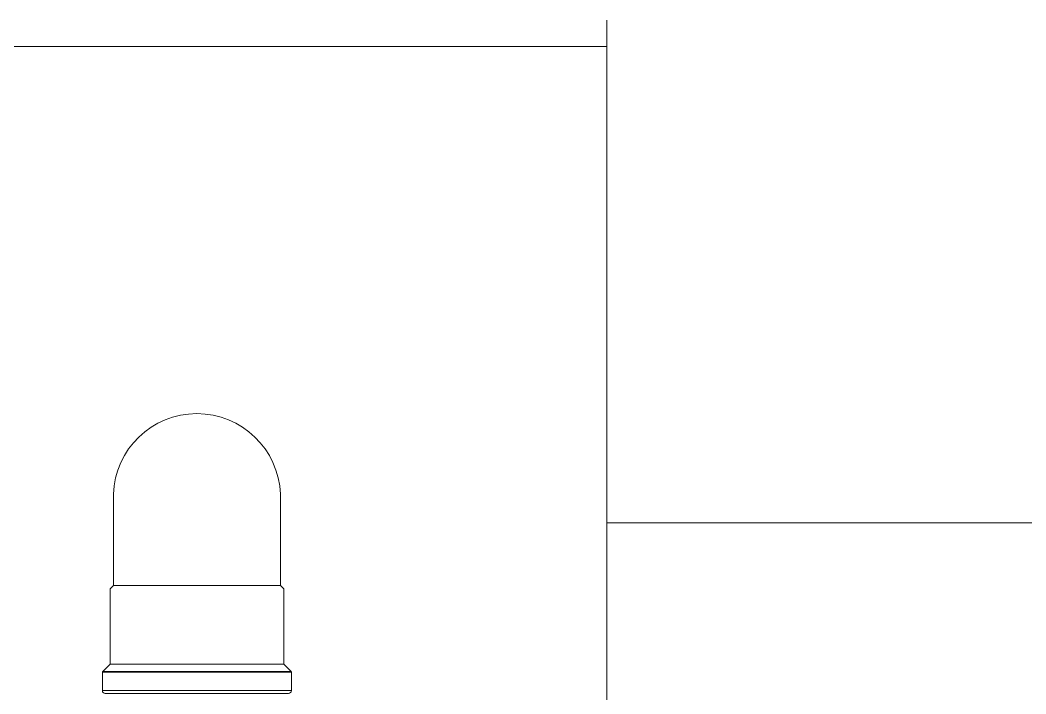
# Model space of a CAD drawing. Header units: metres. Extents: x 1628 to 1845, y 824 to 931.
# Drawn here: x 1708.509 to 1709.149, y 880.17 to 880.599 of the extents above; entities that cross this region are included whole.
import ezdxf

# ---------------------------------------------------------------- set-up
doc = ezdxf.new("R2010")
doc.units = ezdxf.units.M
doc.header["$LTSCALE"] = 0.15
doc.linetypes.add('ACAD_ISO02W100', pattern=[15, 12, -3])
doc.linetypes.add('HIDDEN', pattern=[0.375, 0.25, -0.125])
for name, color, linetype, lineweight in [('Alvenaria ext', 5, 'Continuous', 5), ('hidrosanitário', 26, 'Continuous', 0), ('Linhas invisíveis', 6, 'ACAD_ISO02W100', 0), ('Telhado', 2, 'Continuous', 0)]:
    doc.layers.add(name, color=color, linetype=linetype, lineweight=lineweight)

msp = doc.modelspace()

# ---------------------------------------------------------------- linework, layer by layer
at = {"layer": 'Alvenaria ext'}
msp.add_line((1708.88244, 880.2792), (1709.71244, 880.2792), dxfattribs=at)
at = {"layer": 'hidrosanitário', "color": 150}
for p, q in [((1708.56818, 880.23917), (1708.56818, 880.29737)), ((1708.67458, 880.23917), (1708.67458, 880.29737)), ((1708.56818, 880.23917), (1708.56608, 880.23707)), ((1708.56608, 880.23707), (1708.56608, 880.1892)), ((1708.63674, 880.23917), (1708.56818, 880.23917)), ((1708.67458, 880.23917), (1708.63674, 880.23917)), ((1708.67668, 880.23707), (1708.67458, 880.23917)), ((1708.67668, 880.1892), (1708.67668, 880.23707)), ((1708.67668, 880.1892), (1708.56608, 880.1892))]:
    msp.add_line(p, q, dxfattribs=at)
at = {"layer": 'hidrosanitário', "linetype": 'Continuous'}
for p, q in [((1708.5614, 880.18452), (1708.56608, 880.1892)), ((1708.68136, 880.18452), (1708.67668, 880.1892)), ((1708.56118, 880.18401), (1708.68157, 880.18401)), ((1708.56118, 880.18401), (1708.56118, 880.17227)), ((1708.56118, 880.17227), (1708.56118, 880.18401)), ((1708.68157, 880.18401), (1708.56118, 880.18401)), ((1708.5614, 880.18452), (1708.68136, 880.18452)), ((1708.68136, 880.18452), (1708.5614, 880.18452)), ((1708.68157, 880.18401), (1708.68157, 880.17227)), ((1708.68157, 880.17227), (1708.68157, 880.18401)), ((1708.56118, 880.17227), (1708.68157, 880.17227)), ((1708.68157, 880.17227), (1708.56118, 880.17227)), ((1708.67975, 880.17045), (1708.56301, 880.17045)), ((1708.56301, 880.17045), (1708.67975, 880.17045))]:
    msp.add_line(p, q, dxfattribs=at)
at = {"layer": 'hidrosanitário', "color": 150}
msp.add_arc((1708.62138, 880.29543), 0.05323, 2.08798, 177.91202, dxfattribs=at)
at = {"layer": 'hidrosanitário', "linetype": 'Continuous'}
for centre, radius, start, end in [((1708.56191, 880.18401), 0.00073, 135, 180), ((1708.56191, 880.18401), 0.00073, 135, 180), ((1708.68084, 880.18401), 0.00073, 0, 45), ((1708.68084, 880.18401), 0.00073, 0, 45), ((1708.56301, 880.17227), 0.00182, 180, 270), ((1708.56301, 880.17227), 0.00182, 180, 270), ((1708.67975, 880.17227), 0.00182, 270, 0), ((1708.67975, 880.17227), 0.00182, 270, 0)]:
    msp.add_arc(centre, radius, start, end, dxfattribs=at)
at = {"layer": 'Linhas invisíveis', "color": 6, "linetype": 'HIDDEN', "ltscale": 10}
msp.add_line((1708.88244, 878.3092), (1708.88244, 880.5992), dxfattribs=at)
at = {"layer": 'Telhado', "ltscale": 10}
msp.add_lwpolyline([(1708.88244, 878.3092), (1706.09244, 878.3092), (1706.09244, 880.5824), (1708.88244, 880.5824)], close=True, dxfattribs=at)

doc.saveas('drawing.dxf')
